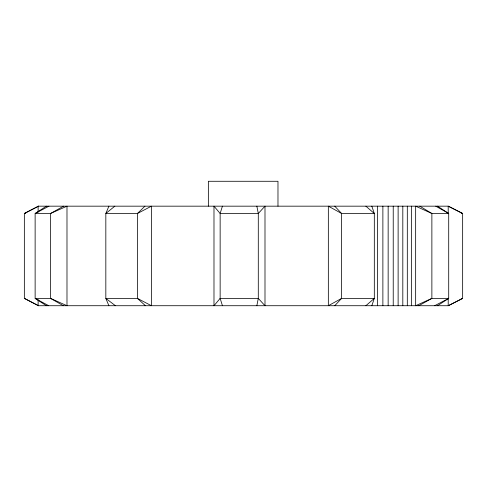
<?xml version="1.0" encoding="UTF-8"?>
<svg xmlns="http://www.w3.org/2000/svg" width="487" height="487" viewBox="0 0 487 487"><rect width="100%" height="100%" fill="white"/><g stroke="black" fill="none" stroke-linecap="round" stroke-linejoin="round"><path stroke-width="0.73" d="M256.838 305.72L258.293 298.397L258.293 213.489L256.856 206.171M222.419 206.171L220.148 213.489L220.148 298.397L222.449 305.72M371.818 305.72L374.32 298.397L374.32 213.489L371.818 206.171M108.899 206.171L105.831 213.489L105.831 298.397L108.899 305.72M334.752 305.72L341.606 298.397L341.606 213.489L334.752 206.171M144.937 206.171L137.444 213.489L105.831 213.489L114.847 206.171M365.859 305.72L374.32 298.397L341.606 298.397L328.341 305.72L328.341 206.171L341.606 213.489L374.32 213.489L365.859 206.171M437.478 305.72L448.71 298.397L448.71 213.489L437.478 206.171M46.435 206.171L35.131 213.489L35.131 298.397L46.435 305.72M63.572 206.171L50.551 213.489L35.131 213.489L48.95 206.171M418.741 305.72L431.872 298.397L448.71 298.397L434.635 305.72M25.799 213.489L24.35 213.489L24.35 298.397L38.485 305.72L24.49 298.397M461.226 213.489L462.65 213.489L462.65 298.397L448.302 305.72L38.132 305.72L38.132 299.639M461.226 298.397L462.65 298.397L448.204 305.72L448.204 298.117M48.743 305.72L35.131 298.397L50.551 298.397L66.987 305.72L66.987 206.171L50.551 213.489L50.551 298.397L63.377 305.72M435.755 206.171L448.71 213.489L431.872 213.489L415.654 206.171L415.654 305.72L431.872 298.397L431.872 213.489L419.788 206.171M115.437 305.72L105.831 298.397L137.444 298.397L151.433 305.72L151.433 206.171L137.444 213.489L137.444 298.397L145.43 305.72M448.204 213.769L448.204 206.171L462.65 213.489L448.302 206.171L38.132 206.171L38.132 212.247M411.588 206.171L411.588 305.72M407.309 206.171L407.309 305.72M402.816 206.171L402.816 305.72M398.123 206.171L398.123 305.72M393.228 206.171L393.228 305.72M388.151 206.171L388.151 305.72M382.879 206.171L382.879 305.72M377.437 206.171L377.437 305.72M277.98 206.171L277.98 181.28L208.357 181.28L208.357 206.171M220.148 298.397L213.988 305.72L213.988 206.171L220.148 213.489L258.293 213.489L264.995 206.171L264.995 305.72L258.293 298.397L220.148 298.397M38.485 206.171L24.35 213.489L38.516 206.171"/></g></svg>
